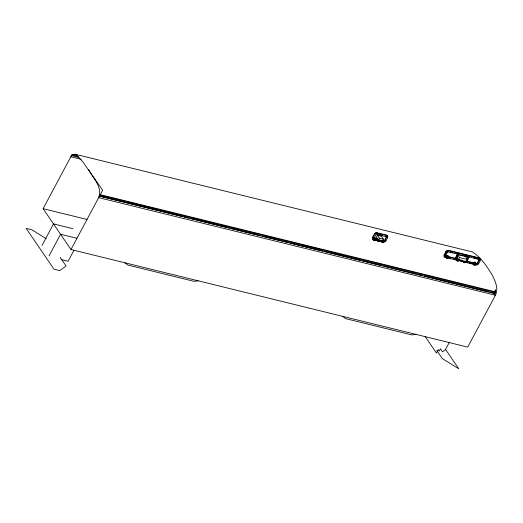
<?xml version="1.0" encoding="UTF-8"?>
<svg xmlns="http://www.w3.org/2000/svg" width="523" height="523" viewBox="0 0 523 523"><rect width="100%" height="100%" fill="white"/><g stroke="black" fill="none" stroke-linecap="round" stroke-linejoin="round"><path stroke-width="0.78" d="M382.686 241.979L373.631 239.75L372.755 239.011L372.585 237.318L374.409 233.912L375.475 232.898L376.854 232.709L386.66 235.121L387.536 235.866L387.706 237.553L385.882 240.959L384.817 241.972L383.437 242.162L383.137 241.718M372.755 239.011L372.886 237.762L374.71 234.356L375.782 233.343L377.155 233.153L386.961 235.566L387.844 236.304M378.286 239.737L373.867 238.462L376.115 234.245L386.732 236.854L384.863 240.711L383.987 241.142L383.679 240.698L384.555 240.266L386.379 236.854L386.111 236.141L386.412 236.586M387.536 235.866L387.706 237.553M473.858 264.409L445.171 257.349L443.994 256.159L444.125 254.917L445.949 251.504L447.021 250.491L448.394 250.301L479.408 257.931L480.591 259.12L480.454 260.362L478.63 263.775L477.564 264.788L476.185 264.978L475.884 264.533M444.295 256.603L444.432 255.361L446.25 251.949L447.322 250.935L448.701 250.746L479.709 258.375L480.591 259.12M476.734 263.952L476.427 263.507L477.303 263.082L479.173 259.225L479.428 260.114L477.604 263.52L476.734 263.952L475.479 263.644M495.02 292.468L495.353 289.945L495.595 292.501L494.987 293.645L99.154 196.007L133.247 204.395M494.294 294.946L494.771 293.318L490.012 292.148M73.71 154.73L72.128 154.337L43.115 208.67L70.971 249.523L467.725 347.115L495.431 295.227C498.752 288.467 495.288 281.4 492.32 275.222C487.018 266.514 481.101 257.309 472.289 251.916L75.122 154.226L72.22 155.285L70.821 156.782L81.13 159.312M495.353 289.945L494.817 291.54L493.32 291.945M373.925 240.462L374.762 238.22L374.259 237.481L375.396 237.762L375.9 238.501L375.063 240.737L373.925 240.462L373.017 239.129M379.888 239.482L379.057 241.724L377.913 241.443L378.469 239.946M382.019 242.45L382.856 240.214L383.993 240.488L383.156 242.731L382.019 242.45L381.11 241.116M446.825 255.329L447.963 255.61L448.466 256.348L447.629 258.591L446.492 258.31L447.328 256.067L446.825 255.329L445.995 256.427M458.678 259.676L458.122 261.173L456.978 260.892L457.815 258.65M465.176 261.278L464.62 262.768L463.476 262.487L464.038 260.997M474.302 262.088L475.44 262.369L475.943 263.108L475.106 265.351L473.969 265.069L474.806 262.827L474.302 262.088L473.472 263.187M42.023 245.437L53.516 223.916L72.893 228.682M49.084 255.799L60.576 234.278L76.861 238.279M70.971 249.523L102.658 190.182L82.784 161.803L76.417 154.73L75.122 154.226M73.828 250.524L68.082 261.284L61.106 259.565M377.325 235.245L376.351 237.069L378.364 240.031L382.47 241.038L383.444 239.22L381.424 236.259L377.325 235.245L379.338 238.207L383.444 239.22M378.364 240.031L379.338 238.207M445.151 255.172L446.243 253.125M457.958 254.185L447.662 251.844L445.406 256.061L455.526 258.735L457.958 254.185L456.148 253.374M455.526 258.735L455.226 258.29L457.651 253.74M456.324 256.741L457.481 254.577M458.338 253.91L458.638 254.355L456.213 258.905L457.736 259.277M458.22 254.76L465.575 256.571L467.595 259.532L466.438 261.696L458.344 259.702L459.501 257.538L457.887 255.172M466.869 258.95L468.255 256.348L468.562 256.793L466.13 261.343M468.941 256.518L469.242 256.963L466.81 261.513L474.335 263.363L474.034 262.919L466.509 261.069M449.407 342.205L445.335 349.841L442.497 351.783L440.477 348.821L439.261 351.096L438.254 349.619L436.43 353.038L425.186 336.544M456.487 259.009L457.311 257.911M198.21 280.818L194.059 281.341L127.704 265.024L125.017 262.814M415.968 334.38L411.817 334.91L345.461 318.585L342.774 316.376M73.691 154.429L77.652 155.403M78.169 156.423L72.619 155.056L72.128 154.337M78.875 157.554L71.52 155.481M377.815 234.101L382.339 235.219M450.113 251.883L452.375 252.446M462.914 255.034L467.497 256.165M473.518 257.643L478.094 258.767M458.638 254.355L468.562 256.793M469.242 256.963L479.473 259.67M459.501 257.538L467.595 259.532M374.762 238.22L375.9 238.501M447.328 256.067L448.466 256.348M474.806 262.827L475.943 263.108M375.383 238.651L377.652 239.214M455.226 258.29L445.419 255.878L445.72 256.322M380.907 240.384L382.391 240.743M459.259 259.656L462.312 260.408M375.592 239.867L377.854 240.423M443.994 256.159L444.87 256.904L450.355 258.257M454.271 259.218L456.618 259.794M460.534 260.761L462.881 261.337M464.45 261.722L467.582 262.494M469.144 262.879L473.845 264.03M134.829 204.781L160.992 211.22M162.581 211.606L182.396 216.483M183.985 216.875L188.744 218.045M190.326 218.431L195.086 219.601M196.668 219.993L229.179 227.989M230.761 228.381L260.885 235.788M262.474 236.18L282.296 241.057M283.878 241.443L288.637 242.613M290.219 243.005L294.979 244.176M296.567 244.568L322.73 251.001M324.312 251.393L360.785 260.362M362.367 260.755L382.189 265.625M383.771 266.017L388.53 267.188M390.119 267.58L416.282 274.013M417.864 274.405L422.623 275.575M424.205 275.961L482.082 290.2M483.67 290.592L488.423 291.762M495.431 295.227L98.677 197.635C102.933 187.234 92.996 178.323 88.733 169.753M43.115 208.67L86.975 219.457M373.664 240.083L374.939 240.554M46.24 238.697L31.851 229.767L26.15 228.368L54.006 269.221L59.707 270.62L66.061 266.024L60.138 257.342M372.448 238.566L373.631 239.75M479.408 257.931L479.709 258.375M478.859 258.957L479.16 259.401M479.127 259.67L479.428 260.114M478.329 263.331L478.63 263.775M477.303 263.082L477.604 263.52M476.924 263.442L477.224 263.886M477.257 264.344L477.564 264.788M474.655 264.684L475.106 265.351M473.06 263.736L473.969 265.069M464.163 262.101L464.62 262.768M462.574 261.154L463.476 262.487M456.729 257.336L458.344 259.702M457.664 260.506L458.122 261.173M456.069 259.558L456.978 260.892M448.394 250.301L448.701 250.746M448.152 251.772L447.355 251.4L447.662 251.844M447.021 250.491L447.322 250.935M446.975 251.759L447.276 252.204M445.949 251.504L446.25 251.949M447.178 257.924L447.629 258.591M444.125 254.917L444.432 255.361M445.583 256.976L446.492 258.31M444.87 256.904L445.171 257.349M386.66 235.121L386.961 235.566M386.425 236.409L386.732 236.854M386.379 236.854L386.68 237.298M385.582 240.515L385.882 240.959M384.555 240.266L384.863 240.711M384.176 240.626L384.477 241.07M383.49 239.75L383.993 240.488M376.854 232.709L377.155 233.153M375.475 232.898L375.782 233.343M374.409 233.912L374.71 234.356M378.6 241.057L379.057 241.724M377.005 240.109L377.913 241.443M373.612 237.573L373.912 238.017M374.18 238.73L373.566 238.017L373.867 238.462M374.612 240.077L375.063 240.737M372.585 237.318L372.886 237.762M445.498 349.351L458.743 368.774L442.295 358.569L436.829 350.554M495.111 291.788L99.494 194.471L99.985 195.19L495.595 292.501L495.111 291.788"/></g></svg>
